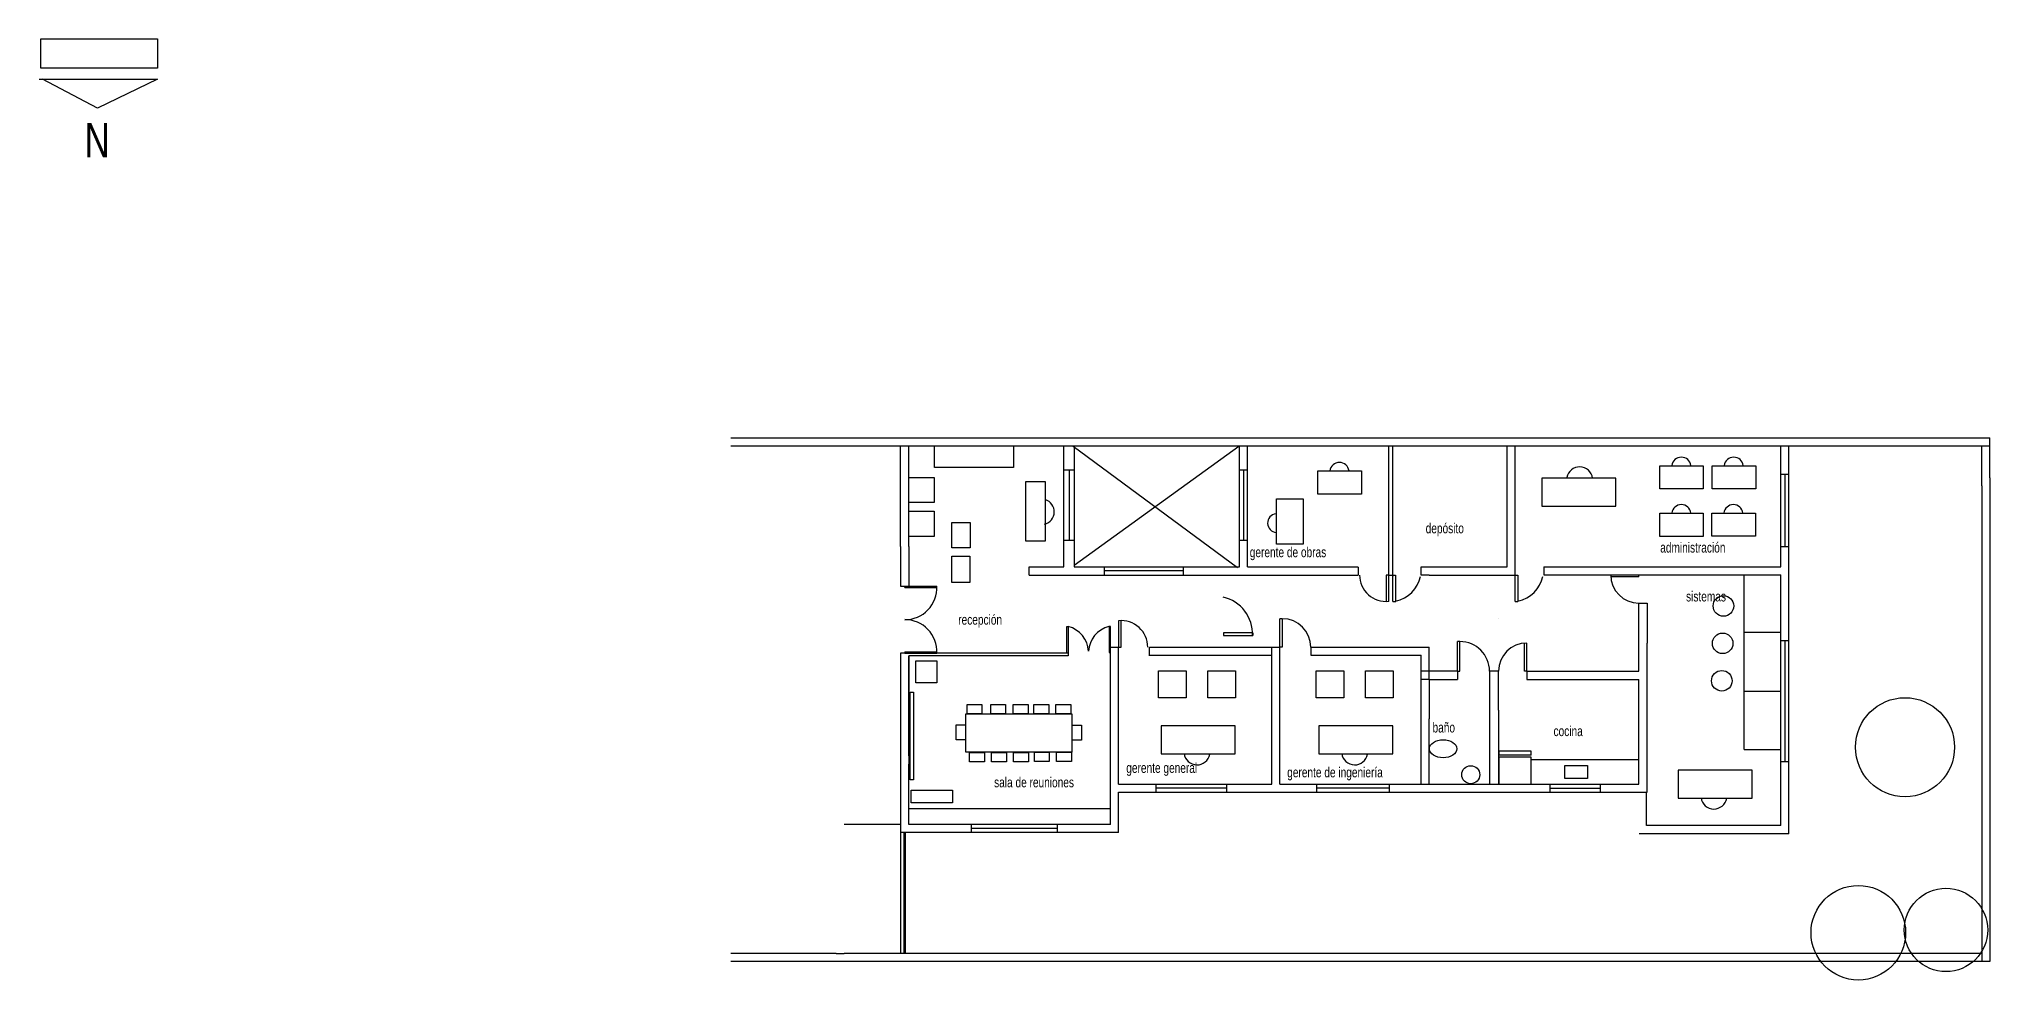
# Model space of a CAD drawing. Header units: millimetres. Extents: x 0 to 1989, y 0 to 1293.
# Drawn here: x 1505.5 to 1989, y 1059.4 to 1292.7 of the extents above; entities outside this region: 1.
import ezdxf

# ---------------------------------------------------------------- set-up
doc = ezdxf.new("R2010")
doc.units = ezdxf.units.MM
doc.layers.get('0').update_dxf_attribs({"linetype": 'CONTINUOUS'})
doc.layers.get('Defpoints').update_dxf_attribs({"linetype": 'CONTINUOUS'})
doc.styles.get("Standard").update_dxf_attribs({"font": 'txt', "width": 0.75})

msp = doc.modelspace()

# ---------------------------------------------------------------- linework, layer by layer
for p, q in [((1505.45, 1282.77), (1534.84, 1282.77)), ((1519.92, 1275.54), (1506.35, 1282.77)), ((1534.84, 1282.77), (1519.92, 1275.54)), ((1676.91, 1193.85), (1989.01, 1193.85)), ((1676.91, 1191.8), (1989.01, 1191.8)), ((1719.01, 1166.89), (1719.01, 1191.8)), ((1721.01, 1166.89), (1721.01, 1191.8)), ((1759.44, 1161.8), (1759.44, 1191.87)), ((1761.99, 1191.87), (1761.99, 1161.8)), ((1803.01, 1161.8), (1803.01, 1191.8)), ((1805.01, 1161.8), (1805.01, 1191.8)), ((1840.01, 1159.8), (1840.01, 1191.8)), ((1841.01, 1159.8), (1841.01, 1191.8)), ((1869.32, 1161.82), (1869.32, 1191.8)), ((1869.32, 1169.05), (1869.32, 1191.8)), ((1871.32, 1159.8), (1871.32, 1191.8)), ((1937.19, 1161.81), (1937.19, 1191.8)), ((1937.19, 1161.82), (1937.19, 1191.8)), ((1939.19, 1095.64), (1939.19, 1181.93)), ((1987.01, 1181.93), (1987.01, 1133.94)), ((1989.01, 1183.93), (1989.01, 1063.93)), ((1750.85, 1161.8), (1759.44, 1161.8)), ((1750.85, 1159.8), (1750.85, 1161.8)), ((1761.99, 1161.8), (1803.01, 1161.8)), ((1805.01, 1161.8), (1832.43, 1161.8)), ((1832.43, 1161.74), (1832.43, 1159.8)), ((1848.01, 1159.8), (1848.01, 1161.82)), ((1878.42, 1161.81), (1878.42, 1159.81)), ((1719.01, 1157.02), (1721.01, 1157.02)), ((1720.02, 1156.72), (1720.02, 1157.02)), ((1720.02, 1157.02), (1728.02, 1157.02)), ((1720.02, 1157.02), (1728.02, 1157.02)), ((1720.02, 1157.02), (1728.02, 1157.02)), ((1720.02, 1156.72), (1728.02, 1156.72)), ((1750.85, 1159.8), (1811.01, 1159.8)), ((1811.01, 1159.8), (1832.43, 1159.8)), ((1840.01, 1159.8), (1840.99, 1159.8)), ((1841.15, 1159.47), (1841.15, 1159.47)), ((1850.01, 1159.8), (1848.01, 1159.8)), ((1850.01, 1159.8), (1871.32, 1159.8)), ((1878.42, 1159.81), (1937.1, 1159.81)), ((1840.99, 1153.24), (1841.75, 1153.24)), ((1871.32, 1153.24), (1872, 1153.24)), ((1937.19, 1097.66), (1937.19, 1149.93)), ((1771.01, 1141.93), (1773.01, 1141.93)), ((1771.01, 1103.93), (1771.01, 1141.93)), ((1773.01, 1107.93), (1773.01, 1141.93)), ((1780.68, 1141.93), (1811.01, 1141.93)), ((1780.68, 1139.79), (1780.68, 1141.92)), ((1806.3, 1145.46), (1799.02, 1145.46)), ((1799.02, 1145.46), (1799.02, 1144.82)), ((1799.02, 1144.81), (1806.3, 1144.81)), ((1806.3, 1145.46), (1806.3, 1144.81)), ((1811.01, 1107.93), (1811.01, 1141.93)), ((1811.01, 1141.93), (1813.01, 1141.93)), ((1813.01, 1107.93), (1813.01, 1141.93)), ((1820.64, 1141.96), (1820.64, 1139.92)), ((1820.64, 1141.93), (1850.01, 1141.93)), ((1850.01, 1133.93), (1850.01, 1141.93)), ((1902.01, 1135.93), (1902.01, 1142.9)), ((1904.01, 1105.93), (1904.01, 1142.9)), ((1719.01, 1140.42), (1719.01, 1065.93)), ((1760.5, 1140.42), (1719.01, 1140.42)), ((1720.02, 1140.74), (1728.02, 1140.74)), ((1720.02, 1140.74), (1720.02, 1140.44)), ((1720.02, 1140.44), (1728.02, 1140.44)), ((1721.01, 1114.93), (1721.01, 1139.8)), ((1721.01, 1139.8), (1721.01, 1109.88)), ((1760.5, 1139.8), (1721.01, 1139.8)), ((1780.68, 1139.93), (1811.01, 1139.93)), ((1813.01, 1107.93), (1813.01, 1139.93)), ((1813.01, 1107.93), (1813.01, 1139.93)), ((1820.64, 1139.93), (1848.01, 1139.93)), ((1848.01, 1107.93), (1848.01, 1139.93)), ((1773.01, 1113.93), (1773.01, 1132.5)), ((1857.01, 1135.93), (1857.01, 1133.93)), ((1864.97, 1135.93), (1864.97, 1133.93)), ((1867.2, 1135.93), (1864.97, 1135.93)), ((1874.2, 1135.93), (1902.01, 1135.93)), ((1874.2, 1133.93), (1902.01, 1133.93)), ((1902.01, 1107.93), (1902.01, 1133.93)), ((1987.01, 1133.93), (1987.01, 1063.93)), ((1850.01, 1107.93), (1850.01, 1124.12)), ((1721.01, 1097.93), (1721.01, 1112.93)), ((1867.28, 1116.13), (1867.28, 1115.13)), ((1875.28, 1116.13), (1867.28, 1116.13)), ((1875.28, 1115.13), (1867.28, 1115.13)), ((1875.28, 1114.63), (1867.28, 1114.63)), ((1867.28, 1114.63), (1867.28, 1108.13)), ((1875.29, 1115.12), (1875.29, 1116.12)), ((1875.29, 1108.12), (1875.29, 1114.63)), ((1875.29, 1114.02), (1902.02, 1114.02)), ((1773.01, 1107.93), (1811.01, 1107.93)), ((1813.01, 1107.93), (1902.01, 1107.93)), ((1771.01, 1097.93), (1771.01, 1103.93)), ((1773.01, 1105.93), (1904.01, 1105.93)), ((1773.01, 1104.04), (1773.01, 1105.93)), ((1773.01, 1103.93), (1773.01, 1104.04)), ((1773.01, 1095.93), (1773.01, 1103.93)), ((1903.88, 1097.66), (1903.88, 1105.95)), ((1719.01, 1097.93), (1705.01, 1097.93)), ((1720.96, 1101.93), (1770.98, 1101.93)), ((1771.01, 1097.93), (1721.01, 1097.93)), ((1773.01, 1095.93), (1719.01, 1095.93)), ((1719.79, 1095.93), (1719.79, 1065.93)), ((1720.12, 1095.9), (1720.12, 1065.93)), ((1939.19, 1095.64), (1902.05, 1095.64)), ((1937.19, 1097.66), (1903.88, 1097.66)), ((1703.01, 1065.93), (1676.91, 1065.93)), ((1989.01, 1063.93), (1676.91, 1063.93)), ((1703.01, 1065.93), (1705.01, 1065.93)), ((1987.01, 1065.93), (1705.01, 1065.93)), ((1984.01, 1063.93), (1984.01, 1063.93))]:
    msp.add_line(p, q)
at = {"color": 7, "linetype": 'CONTINUOUS'}
for p, q in [((1761.78, 1191.77), (1802.5, 1161.63)), ((1761.99, 1162.25), (1802.87, 1191.77)), ((1848.01, 1161.82), (1869.32, 1161.82)), ((1878.39, 1161.82), (1902.01, 1161.82)), ((1902.01, 1161.82), (1937.19, 1161.82))]:
    msp.add_line(p, q, dxfattribs=at)
for points in [[(1505.9, 1292.71), (1534.84, 1292.71), (1534.84, 1285.48), (1505.9, 1285.48)], [(1727.37, 1191.8), (1747.02, 1191.8), (1747.02, 1186.46), (1727.37, 1186.46)], [(1822.45, 1185.62), (1833.22, 1185.62), (1833.22, 1179.86), (1822.45, 1179.86)], [(1907.19, 1186.91), (1917.95, 1186.91), (1917.95, 1181.15), (1907.19, 1181.15)], [(1920.18, 1186.91), (1930.94, 1186.91), (1930.94, 1181.15), (1920.18, 1181.15)], [(1721.01, 1184.02), (1727.32, 1184.02), (1727.32, 1177.79), (1721.01, 1177.79)], [(1750.02, 1183.01), (1754.84, 1183.01), (1754.84, 1168.22), (1750.02, 1168.22)], [(1721.01, 1175.61), (1727.32, 1175.61), (1727.32, 1169.38), (1721.01, 1169.38)], [(1812.14, 1178.69), (1818.8, 1178.69), (1818.8, 1167.42), (1812.14, 1167.42)], [(1907.19, 1175.15), (1917.95, 1175.15), (1917.95, 1169.39), (1907.19, 1169.39)], [(1920.1, 1175.16), (1930.86, 1175.16), (1930.86, 1169.4), (1920.1, 1169.4)], [(1731.72, 1172.84), (1736.27, 1172.84), (1736.27, 1166.53), (1731.72, 1166.53)], [(1731.72, 1164.44), (1736.19, 1164.44), (1736.19, 1157.98), (1731.72, 1157.98)], [(1722.76, 1138.52), (1727.94, 1138.52), (1727.94, 1133.08), (1722.76, 1133.08)], [(1782.92, 1136.07), (1789.78, 1136.07), (1789.78, 1129.35), (1782.92, 1129.35)], [(1795.11, 1136.07), (1801.97, 1136.07), (1801.97, 1129.35), (1795.11, 1129.35)], [(1821.99, 1136.07), (1828.85, 1136.07), (1828.85, 1129.35), (1821.99, 1129.35)], [(1834.19, 1136.07), (1841.05, 1136.07), (1841.05, 1129.35), (1834.19, 1129.35)], [(1721.4, 1130.79), (1722.16, 1130.79), (1722.16, 1109.04), (1721.4, 1109.04)], [(1735.14, 1125.34), (1761.43, 1125.34), (1761.43, 1115.86), (1735.14, 1115.86)], [(1721.65, 1106.41), (1731.86, 1106.41), (1731.86, 1103.27), (1721.65, 1103.27)]]:
    msp.add_lwpolyline(points, close=True)
for points in [[(1896.28, 1183.84), (1877.9, 1183.84), (1877.9, 1176.89), (1896.28, 1176.89)], [(1760.16, 1140.42), (1760.16, 1147.02), (1760.5, 1147.02), (1760.5, 1140.42)], [(1771.01, 1140.55), (1771.01, 1147.02), (1770.66, 1147.02), (1770.66, 1140.55)], [(1735.46, 1125.38), (1735.46, 1127.71), (1739.15, 1127.71), (1739.15, 1125.38)], [(1741.33, 1125.38), (1741.33, 1127.71), (1745.02, 1127.71), (1745.02, 1125.38)], [(1746.94, 1125.38), (1746.94, 1127.71), (1750.62, 1127.71), (1750.62, 1125.38)], [(1752.01, 1125.39), (1752.01, 1127.72), (1755.7, 1127.72), (1755.7, 1125.39)], [(1757.48, 1125.39), (1757.48, 1127.72), (1761.16, 1127.72), (1761.16, 1125.39)], [(1732.75, 1122.63), (1735.07, 1122.63), (1735.07, 1118.95), (1732.75, 1118.95)], [(1761.51, 1122.53), (1763.83, 1122.53), (1763.83, 1118.84), (1761.51, 1118.84)], [(1783.57, 1115.42), (1801.95, 1115.42), (1801.95, 1122.37), (1783.57, 1122.37)], [(1822.65, 1115.42), (1841.02, 1115.42), (1841.02, 1122.37), (1822.65, 1122.37)], [(1736.08, 1113.44), (1736.08, 1115.77), (1739.76, 1115.77), (1739.76, 1113.44)], [(1741.54, 1113.44), (1741.54, 1115.77), (1745.23, 1115.77), (1745.23, 1113.44)], [(1747, 1113.44), (1747, 1115.77), (1750.69, 1115.77), (1750.69, 1113.44)], [(1752.17, 1113.55), (1752.17, 1115.87), (1755.86, 1115.87), (1755.86, 1113.55)], [(1757.64, 1113.55), (1757.64, 1115.87), (1761.32, 1115.87), (1761.32, 1113.55)], [(1883.66, 1112.59), (1889.26, 1112.59), (1889.26, 1109.32), (1883.66, 1109.32)], [(1911.7, 1104.49), (1930.08, 1104.49), (1930.08, 1111.43), (1911.7, 1111.43)]]:
    msp.add_lwpolyline(points, close=True, dxfattribs=at)
for points in [[(1840.01, 1153.27), (1840.01, 1159.8), (1839.32, 1159.8), (1839.32, 1153.24)], [(1840.99, 1153.27), (1840.99, 1159.8), (1841.68, 1159.8), (1841.68, 1153.24)], [(1871.32, 1153.24), (1871.32, 1159.8), (1872, 1159.8), (1872, 1153.24)], [(1773.02, 1148.46), (1773.01, 1141.93), (1773.69, 1141.93), (1773.7, 1148.49)]]:
    msp.add_lwpolyline(points, dxfattribs=at)
for centre, radius in [((1967.95, 1117.1), 12.28), ((1860.31, 1110.29), 2.23)]:
    msp.add_circle(centre, radius)
for centre, radius in [((1956.37, 1071.1), 11.72), ((1978.1, 1071.79), 10.34)]:
    msp.add_circle(centre, radius, dxfattribs=at)
for centre, radius, start, end in [((1827.77, 1185.32), 2.39, 7.1735, 172.8265), ((1887.32, 1183.41), 3.21, 7.5262, 170.1842), ((1912.51, 1186.62), 2.39, 7.1735, 172.8265), ((1925.5, 1186.62), 2.39, 7.1735, 172.8265), ((1753.94, 1175.49), 3.15, 283.4151, 72.8929), ((1912.51, 1174.86), 2.39, 7.1735, 172.8265), ((1925.42, 1174.86), 2.39, 7.1735, 172.8265), ((1812.27, 1172.67), 2.31, 96.4422, 266.7429), ((1720.02, 1156.72), 8, 270, 2.1491), ((1839.83, 1161.34), 8.27, 283.0847, 346.7653), ((1870.15, 1161.34), 8.27, 283.0996, 346.7801), ((1796.88, 1145.16), 9.37, 357.8299, 77.3498), ((1720.02, 1140.74), 8, 357.8509, 90), ((1792.45, 1115.93), 3.21, 187.5262, 350.1842), ((1831.53, 1115.93), 3.21, 187.5262, 350.1842), ((1920.59, 1104.99), 3.21, 187.5262, 350.1842)]:
    msp.add_arc(centre, radius, start, end)
for centre, radius, start, end in [((1839.32, 1159.8), 6.56, 180, 275.9792), ((1758.89, 1140.53), 6.7, 3.1375, 75.5715), ((1772.27, 1140.53), 6.7, 104.4285, 176.8625), ((1773.69, 1141.93), 6.56, 359.9065, 95.8857)]:
    msp.add_arc(centre, radius, start, end, dxfattribs=at)
msp.add_ellipse((1853.47, 1116.73), major_axis=(3.42, 0), ratio=0.653846)
at = {"layer": 'Defpoints'}
for p, q in [((1939.19, 1181.93), (1939.19, 1191.8)), ((1987.01, 1181.93), (1987.01, 1191.8)), ((1989.01, 1183.93), (1989.01, 1193.85)), ((1759.44, 1185.92), (1761.99, 1185.92)), ((1760.74, 1185.92), (1760.74, 1168.4)), ((1803.01, 1185.92), (1805.01, 1185.92)), ((1804.01, 1185.92), (1804.01, 1168.4)), ((1937.19, 1184.84), (1939.19, 1184.84)), ((1938.19, 1184.84), (1938.19, 1166.88)), ((1719.01, 1166.89), (1719.01, 1157.02)), ((1721.01, 1166.89), (1721.01, 1157.02)), ((1759.44, 1168.4), (1761.99, 1168.4)), ((1803.01, 1168.4), (1805.01, 1168.4)), ((1937.19, 1166.88), (1937.19, 1166.88)), ((1937.19, 1166.88), (1939.19, 1166.88)), ((1769.43, 1161.8), (1769.43, 1159.8)), ((1789.05, 1160.8), (1769.43, 1160.8)), ((1789.05, 1161.8), (1789.05, 1159.8)), ((1902.01, 1159.31), (1895.03, 1159.31)), ((1902.01, 1159.31), (1902.01, 1159.81)), ((1928.06, 1116.51), (1928.06, 1159.81)), ((1937.1, 1159.81), (1937.19, 1159.81)), ((1937.19, 1149.93), (1937.19, 1159.81)), ((1902.01, 1142.9), (1902.01, 1152.81)), ((1902.01, 1152.81), (1904.01, 1152.81)), ((1904.01, 1152.81), (1904.01, 1142.9)), ((1813.61, 1148.96), (1813.01, 1148.96)), ((1813.01, 1141.93), (1813.01, 1148.96)), ((1813.61, 1148.96), (1813.61, 1141.93)), ((1867.2, 1148.96), (1867.2, 1148.96)), ((1813.61, 1141.93), (1813.01, 1141.93)), ((1857.61, 1143.3), (1857.01, 1143.3)), ((1857.01, 1135.93), (1857.01, 1143.3)), ((1857.61, 1135.93), (1857.61, 1143.3)), ((1873.6, 1135.93), (1873.6, 1142.86)), ((1874.2, 1135.93), (1874.2, 1142.93)), ((1937.19, 1145.51), (1928.06, 1145.51)), ((1937.19, 1143.6), (1939.19, 1143.6)), ((1938.19, 1143.6), (1938.19, 1113.52)), ((1760.5, 1140.42), (1760.5, 1139.8)), ((1857.01, 1135.93), (1848.01, 1135.93)), ((1850.01, 1133.93), (1848.01, 1133.93)), ((1850.01, 1133.93), (1850.01, 1124.12)), ((1850.01, 1133.93), (1857.01, 1133.93)), ((1857.01, 1135.93), (1857.61, 1135.93)), ((1864.97, 1133.93), (1864.97, 1108.02)), ((1867.2, 1126.3), (1867.2, 1135.93)), ((1874.2, 1135.93), (1873.6, 1135.93)), ((1874.2, 1135.93), (1874.2, 1133.93)), ((1928.06, 1131.01), (1937.19, 1131.01)), ((1867.2, 1126.3), (1867.2, 1107.93)), ((1928.06, 1116.51), (1937.19, 1116.51)), ((1937.19, 1113.52), (1939.19, 1113.52)), ((1782.3, 1107.93), (1782.3, 1105.93)), ((1799.81, 1107.93), (1799.81, 1105.93)), ((1822.07, 1107.93), (1822.07, 1105.93)), ((1840.1, 1107.93), (1840.1, 1105.93)), ((1880, 1105.93), (1880, 1107.93)), ((1892.4, 1107.93), (1892.4, 1105.93)), ((1799.81, 1106.93), (1782.3, 1106.93)), ((1840.1, 1106.93), (1822.07, 1106.93)), ((1880, 1106.93), (1892.4, 1106.93)), ((1736.47, 1097.93), (1736.47, 1095.93)), ((1757.83, 1097.93), (1757.83, 1095.93)), ((1757.83, 1096.93), (1736.47, 1096.93))]:
    msp.add_line(p, q, dxfattribs=at)
for centre in [(1922.95, 1152.12), (1922.75, 1142.85), (1922.54, 1133.57)]:
    msp.add_circle(centre, 2.55, dxfattribs=at)
for centre, radius, start, end in [((1902.01, 1159.81), 7, 180, 270), ((1813.61, 1141.93), 7.03, 0, 90), ((1857.61, 1135.93), 7.37, 0, 90), ((1874.2, 1135.93), 7, 90, 179.987), ((0, 0), 0, 0, 0)]:
    msp.add_arc(centre, radius, start, end, dxfattribs=at)

# ---------------------------------------------------------------- texts
for s, insert, char_height, width, attachment_point in [('N', (1516.75, 1263.34), 8.58, 100, 7), ('depósito', (1849.14, 1172.64), 2.5, 17.9084, 1), ('\\Pgerente de obras', (1805.54, 1170.89), 2.5, 35.7163, 1), ('\\Padministración', (1907.28, 1172.04), 2.5, 43.5646, 1), ('sistemas', (1913.68, 1155.75), 2.5, 17.9084, 1), ('\\Precepción', (1733.28, 1154.15), 2.5, 0.6525, 1), ('\\Pbaño', (1850.84, 1127.42), 2.5, 35.7163, 1), ('\\P\\pi12.953;cocina', (1867.88, 1126.52), 2.5, 35.7163, 1), ('\\Pgerente general', (1774.94, 1117.41), 2.5, 32.171, 1), ('\\Pgerente de ingeniería', (1814.82, 1116.3), 2.5, 35.7163, 1), ('\\Psala de reuniones', (1742.18, 1113.82), 2.5, 32.171, 1)]:
    msp.add_mtext(s, dxfattribs=dict(insert=insert, char_height=char_height, width=width, attachment_point=attachment_point))

doc.saveas('drawing.dxf')
